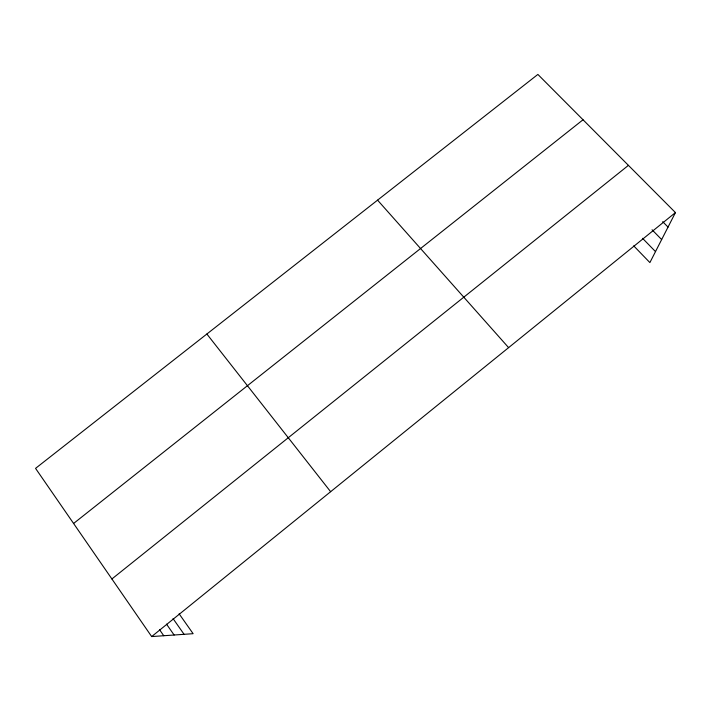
<?xml version="1.0" encoding="UTF-8"?>
<svg xmlns="http://www.w3.org/2000/svg" width="711" height="711" viewBox="0 0 711 711"><rect width="100%" height="100%" fill="white"/><g stroke="black" fill="none" stroke-linecap="round" stroke-linejoin="round"><path stroke-width="1.07" d="M179.11 613.797L193.125 633.688L151.665 636.576L35.55 468.371L537.88 74.424L675.45 212.58L649.89 262.581L633.697 245.846M151.665 636.576L675.45 212.58M111.903 578.967L628.426 165.352M73.588 523.474L583.029 119.768M662.688 221.672L668.038 227.085M652.067 229.786L661.657 239.563M642.548 238.309L655.498 251.605M377.568 200.147L508.614 347.635M206.874 334.019L330.633 491.701M173.057 618.606L184.078 634.319M166.534 624.151L174.106 635.012M159.486 629.591L163.752 635.732"/></g></svg>
